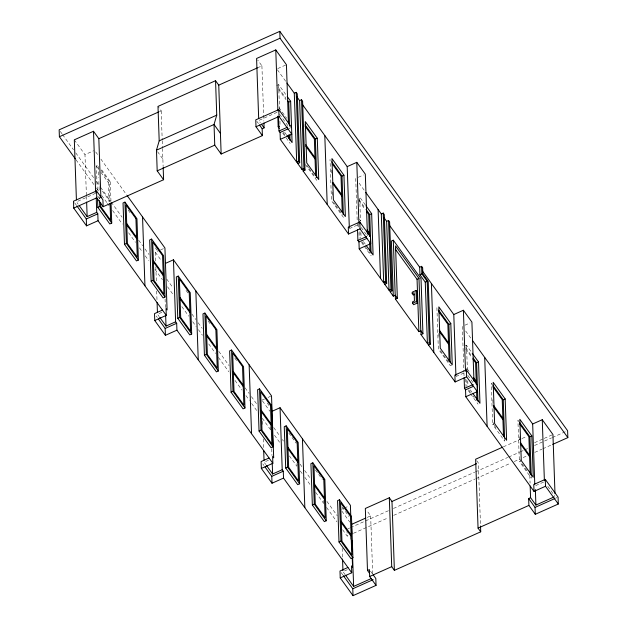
<?xml version="1.0" encoding="UTF-8"?>
<svg xmlns="http://www.w3.org/2000/svg" width="627" height="627" viewBox="0 0 627 627"><rect width="100%" height="100%" fill="white"/><g stroke="black" fill="none" stroke-linecap="round" stroke-linejoin="round"><path stroke-width="0.47" stroke-dasharray="3.13 2.35" d="M159.407 111.63L161.186 110.838L157.988 106.402M257.509 67.841L261.914 65.874L257.65 59.957M86.401 195.318L84.974 154.626L93.697 150.739M277.706 68.602L285.559 65.098M97.224 190.005L96.386 165.975L98.298 165.12L98.737 177.613M276.734 85.476L278.647 84.614L286.077 94.92M109.043 201.839L108.377 182.614L110.297 181.759L101.159 169.078M95.665 193.273L76.478 201.839L78.163 204.175M277.063 112.304L258.747 120.478L260.346 122.696M288.922 128.519L290.693 127.728M155.637 260.973L155.331 252.258L159.689 250.306M160.567 249.922L164.055 248.363M358.338 177.284L363.566 174.949M161.86 312.309L157.495 314.252L159.203 316.619M349.357 228.62L358.95 224.333M261.929 400.175L264.547 399.007M268.035 397.447L270.652 396.28M464.936 325.201L470.164 322.866M465.25 345.892L466.527 345.32L471.669 352.452M451.612 365.126L450.327 365.698L438.336 349.051L436.894 307.724M268.458 460.226L264.092 462.177L265.801 464.544M455.954 376.537L465.547 372.25M504.625 439.213L504.696 441.134L492.704 424.495L493.982 423.923M341.684 509.242L343.431 508.466M344.301 508.074L348.659 506.13M503.371 446.847L521.256 438.869M522.15 438.469L526.617 436.47M367.171 517.416L370.659 515.864L366.928 510.684M534.612 442.678L543.335 438.79M544.205 438.398L552.05 434.895M347.86 528.82L349.647 528.02M350.54 527.62L388.952 510.472M393.419 508.481L474.71 472.194M475.603 471.802L507.76 457.444M508.654 457.044L519.368 452.263M520.261 451.863L523.835 450.264M524.728 449.872L528.302 448.274M534.557 445.483L551.525 437.905M552.418 437.505L565.82 431.525M342.632 529.752L347.209 536.101L348.996 535.309M353.463 533.311L388.301 517.761M393.662 515.37L474.945 479.083M475.838 478.691L510.676 463.134M514.25 461.543L519.611 459.152M523.184 457.553L526.758 455.962M534.8 452.373L541.94 449.183M542.833 448.783L551.768 444.794M531.281 476.191L531.343 478.111L519.352 461.472L520.629 460.9M347.334 569.684L342.977 571.636L345.218 574.747M535.709 485.604L543.554 482.1M555.42 498.316L557.191 497.524M277.4 69.769L285.841 81.494M359.075 183.108L364.671 190.874M465.673 331.025L471.269 338.792M365.376 204.958L359.663 197.035L360.501 221.065M278.443 87.851L285.865 98.149M358.887 199.48L365.173 208.195M465.751 347.766L472.037 356.481M492.399 384.743L491.262 383.16L492.704 424.495M519.054 421.72L517.91 420.137L519.352 461.472M278.396 89.089L286.061 99.732M358.863 200.75L365.431 209.873M465.728 349.035L471.747 357.398M279.039 107.687L286.711 118.331M359.506 219.348L360.603 220.869M469.114 371.435L466.37 367.634L466.425 369.013M279.618 114.255L288.036 125.933M361.223 227.491L367.477 236.167L367.406 234.232M467.82 375.408L473.503 383.301M547.794 486.387L554.527 495.73M284.658 132.289L286.374 134.664M363.394 241.536L365.674 244.71M470.258 389.829L471.966 392.204M283.028 132.226L285.214 135.267M306.94 165.41L308.578 167.691M309.127 168.451L315.702 177.566M333.588 202.388L335.233 204.668M335.774 205.429L342.35 214.552M361.85 241.607L365.682 246.928M366.231 247.689L370.063 253.01M440.452 350.673L449.214 362.837M468.714 389.892L470.908 392.933M473.095 395.974L474.192 397.494M494.272 425.357L495.91 427.638M522.017 463.855L527.495 471.457M282.746 133.143L285.598 137.109M286.171 137.901L290.168 143.45M305.396 164.58L316.815 180.427M343.463 217.404L331.471 200.765L330.029 159.43M361.473 242.398L363.754 245.565M364.326 246.356L371.184 255.863M468.338 390.684L470.054 393.058M470.618 393.85L478.048 404.156M256.827 121.34L258.426 123.558M476.716 460.704L478.315 462.922L480.478 525.018M157.542 151.663L162.871 159.062M95.712 151.93L97.992 155.104M100.853 159.062L126.552 194.723M101.057 170.254L109.278 181.658L109.976 201.635L101.754 190.232M96.386 165.975L98.666 169.141M100.955 172.315L108.377 182.614M128.174 210.084L131.027 214.05M155.394 247.861L157.675 251.027M186.039 290.387L188.327 293.554M208.117 321.024L210.978 324.99M234.772 358.001L237.625 361.967M267.321 403.169L269.03 405.551M288.828 433.022L296.257 443.32M315.483 469.999L322.333 479.506M342.13 506.977L348.98 516.491M74.315 139.837L84.974 154.626M155.331 252.258L161.586 260.934M262.501 400.966L269.892 411.218M341.934 511.193L349.788 522.087M60.294 131.419L62.01 133.802M62.582 134.601L73.461 149.688M75.749 152.863L94.058 178.272M96.346 181.446L99.779 186.211M100.61 187.332L110.65 201.298M111.222 202.09L122.093 217.177M138.685 240.204L142.697 245.76M144.986 248.935L148.991 254.491M166.727 279.109L173.021 287.84M191.901 314.041L195.906 319.598M198.195 322.78L202.2 328.336M218.799 351.363L229.098 365.651M245.118 387.886L249.123 393.442M251.411 396.617L257.133 404.556M273.725 427.583L280.018 436.314M282.307 439.496L283.451 441.079M300.051 464.105L302.339 467.28M304.628 470.462L310.349 478.401M326.941 501.428L337.24 515.715M75.985 159.752L94.301 185.161M96.589 188.335L99.45 192.301M101.739 195.483L106.888 202.623M107.46 203.422L109.176 205.805M112.609 210.562L122.336 224.066M128.629 232.797L135.495 242.328M139.5 247.884L142.36 251.85M145.221 255.824L148.654 260.589M154.947 269.32L162.385 279.642M167.542 286.79L173.264 294.729M181.846 306.642L188.711 316.165M192.716 321.722L196.149 326.487M198.438 329.669L202.443 335.226M208.736 343.957L215.602 353.487M218.462 357.453L228.761 371.748M235.054 380.479L241.928 390.01M245.933 395.566L249.366 400.332M251.654 403.506L256.804 410.654M270.535 429.707L262.525 418.593L262.776 424.393M274.54 435.263L279.689 442.411M289.415 455.907L296.853 466.229M300.286 470.995L302.575 474.169M304.863 477.351L310.584 485.29M315.734 492.43L323.751 503.552M326.612 507.517L336.911 521.813M370.479 571.087L372.61 574.05M97.796 196.235L100.461 199.927M74.613 202.756L76.275 205.076M156.194 315.969L157.314 317.528M262.791 463.886L263.912 465.446M341.104 572.553L342.773 574.873M529.791 475.391L530.066 483.143M519.501 436.698L519.642 440.616M520.3 459.615L520.371 461.574M492.853 399.72L492.987 403.639M493.653 422.637L493.723 424.597M466.527 345.32L467.366 369.358M467.773 380.887L467.969 386.655M466.801 379.782L467.005 385.66M465.751 378.865L466.057 387.51M462.318 326.369L463.909 371.897M463.941 372.869L464.043 375.777M438.806 333.493L438.908 336.433M360.909 232.601L361.074 237.406M370.659 515.864L372.751 575.923M359.937 231.496L360.172 238.346M358.652 223.847L358.785 227.687M358.957 232.499L359.153 238.26M355.721 178.452L357.241 222.044M357.272 223.016L357.445 227.86M350.227 536.508L350.328 539.392M346.997 530.074L347.209 536.101M331.417 170.121L331.518 173.06M332.185 192.058L332.318 195.969M342.162 548.382L342.467 557.105M323.61 500.487L323.673 502.407M296.963 463.51L297.026 465.43M278.647 84.614L279.485 108.651M279.924 121.144L280.057 124.992M261.914 65.874L263.842 121.097M271.742 448.822L271.977 455.602M270.308 426.525L270.409 429.409M263.285 438.924L263.622 448.611M161.186 110.838L162.197 139.774M162.228 140.738L162.464 147.486M162.503 148.45L163.13 166.57M165.073 298.961L165.379 307.685M155.841 266.788L156.342 281.319M156.687 291.006L157.024 300.694M110.297 181.759L110.963 200.985M98.87 181.462L99.238 192.034M99.411 196.839L99.474 198.759M86.432 196.282L86.565 200.162"/><path stroke-width="0.94" d="M96.229 197.819L96.73 212.349L97.796 213.831L98.039 220.712L86.526 225.853L73.735 208.101L73.5 201.212L96.519 190.937L96.762 197.826L103.157 206.698L163.592 179.73L157.197 170.85L156.476 150.182L159.195 140.848L157.988 106.402L215.547 80.711L218.745 85.147L221.151 154.03L262.399 135.62L262.157 128.731L259.492 125.032M215.547 80.711L216.746 115.149L214.034 124.491L214.755 145.158L221.151 154.03M552.661 444.394L567.85 437.622L567.607 430.733L279.791 31.35L59.15 129.836L59.393 136.725L75.412 158.952M59.393 136.725L280.034 38.239L279.791 31.35M100.892 197.764L98.831 138.669L93.501 131.27L74.315 139.837L76.416 199.903M288.475 123.95L286.429 64.706L275.77 49.917L256.584 58.483L258.677 118.542M98.831 138.669L158.513 112.029M218.745 85.147L257.509 67.841M159.195 140.848L216.746 115.149M156.476 150.182L214.034 124.491L220.43 133.371M296.21 92.357L298.617 161.241L296.696 162.103L294.29 93.211L296.21 92.357L297.276 93.838L299.682 162.722L297.762 163.576L302.026 169.494L303.946 168.639L301.54 99.748L299.62 100.61L302.026 169.494M289.564 126.145L288.726 102.115L290.638 101.26L287.213 96.503M291.579 127.328L278.788 109.584L255.761 119.859L256.004 126.748L262.399 135.62M73.735 208.101L96.762 197.826M157.197 170.85L214.755 145.158M256.004 126.748L279.031 116.473L278.788 109.584M262.157 128.731L264.077 127.877L263.912 123.033M111.034 202.905L111.739 223.094L109.819 223.949L97.828 207.31L99.748 206.448L99.544 200.687M279.313 128.394L278.176 126.803L279.454 126.239M79.284 205.727L87.145 216.628L96.73 212.349M296.696 162.103L280.308 139.359L280.065 132.469L278.999 130.988L287.722 127.101M86.526 225.853L86.291 218.964L97.796 213.831M280.065 132.469L288.036 128.911M124.953 202.098L123.033 202.952L124.475 244.287L136.467 260.926L138.387 260.072L136.945 218.737L124.953 202.098L126.395 243.433L138.387 260.072M280.308 139.359L291.821 134.217L279.031 116.473M316.713 177.543L315.373 139.092L317.293 138.238L305.302 121.599L306.744 162.934L318.735 179.573L317.293 138.238M124.475 244.287L126.395 243.433M348.534 234.028L348.291 227.139L359.804 221.997L360.039 228.886L348.534 234.028L303.092 170.975L305.012 170.121L302.606 101.229L301.54 99.748M151.601 239.075L149.681 239.937L151.123 281.264L163.114 297.911L165.034 297.049L163.592 255.722L151.601 239.075L153.043 280.41L165.034 297.049M349.325 227.648L347.193 166.617L356.787 162.338L365.314 174.165L367.375 233.26M343.369 214.52L342.021 176.077L343.941 175.215L331.949 158.576L333.392 199.911L345.383 216.55L343.941 175.215M165.606 263.309L173.452 259.805L271.522 395.896L273.685 457.89L272.62 456.417L272.863 463.298L261.349 468.44L272.008 483.229L283.522 478.095L283.279 471.206L282.213 469.725L280.05 407.722L272.204 411.226M151.123 281.264L153.043 280.41M178.248 276.06L176.328 276.915L177.778 318.25L189.769 334.889L191.682 334.034L190.24 292.699L178.248 276.06L179.69 317.387L191.682 334.034M371.082 252.979L369.734 214.536L371.654 213.674L365.949 205.75M162.479 310.075L154.508 313.633L154.751 320.522L165.41 335.312L176.924 330.178L176.681 323.289L175.615 321.808L173.452 259.805M383.222 213.094L385.629 281.985L383.708 282.84L381.302 213.948L383.222 213.094L384.288 214.575L386.694 283.459L384.774 284.321L389.038 290.238L390.958 289.376L388.552 220.492L386.632 221.347L389.038 290.238M154.751 320.522L166.265 315.381L166.022 308.492L167.088 309.973L164.925 247.971L127.116 195.514M177.778 318.25L179.69 317.387M159.767 317.411L166.022 326.087L175.615 321.808M383.708 282.84L359.193 248.817L358.95 241.928L357.884 240.447L366.607 236.559M165.41 335.312L165.167 328.423L176.681 323.289M358.95 241.928L366.92 238.37M204.896 313.038L202.983 313.892L204.426 355.227L216.417 371.866L218.337 371.012L216.895 329.677L204.896 313.038L206.346 354.373L218.337 371.012M359.193 248.817L370.698 243.676L370.463 236.794L359.804 221.997M393.294 240.188L391.373 241.042L393.301 296.156L395.222 295.293L393.294 240.188L421.015 278.647L422.935 333.752L421.015 334.614L455.131 381.945L466.637 376.803L466.402 369.914L454.888 375.056L455.131 381.945M204.426 355.227L206.346 354.373M231.551 350.015L229.631 350.869L231.073 392.204L243.064 408.843L244.985 407.989L243.542 366.654L231.551 350.015L232.993 391.35L244.985 407.989M421.595 266.342L421.861 273.921L427.191 281.319L429.33 342.632L427.41 343.486L425.271 282.174L419.941 274.783L419.675 267.204L421.595 266.342L422.661 267.823L422.88 274.023L428.21 281.421L430.396 344.105L428.476 344.968M419.941 274.783L421.861 273.921M418.883 331.652L417.057 279.297L418.977 278.443L395.527 245.902L397.353 298.256L395.433 299.11L418.883 331.652L420.803 330.797L418.977 278.443M393.301 296.156L390.104 291.712L392.024 290.857L389.618 221.966L388.552 220.492M425.271 282.174L427.191 281.319M412.229 293.577L414.149 292.723L414.439 300.984L412.519 301.846L412.566 303.217L413.632 304.698L417.472 302.99L417.088 291.963L416.022 290.481L412.182 292.198L412.229 293.577L413.295 295.058L414.572 294.486M412.566 303.217L416.406 301.509L416.022 290.481M231.073 392.204L232.993 391.35M259.531 388.842L257.611 389.704L259.053 431.031L271.044 447.678L272.964 446.816L271.522 405.489L259.531 388.842L260.973 430.177L272.964 446.816M455.923 375.565L453.791 314.535L463.384 310.255L471.912 322.09L473.973 381.177M450.233 362.814L448.885 324.363L450.805 323.508L438.814 306.862L440.256 348.197L452.247 364.836L450.805 323.508M259.053 431.031L260.973 430.177M286.178 425.827L284.258 426.681L285.708 468.016L297.7 484.655L299.62 483.801L298.17 442.466L286.178 425.827L287.621 467.154L299.62 483.801M477.946 401.272L476.606 362.821L478.519 361.967L472.241 353.244M269.077 457.992L261.106 461.55L261.349 468.44M285.708 468.016L287.621 467.154M266.365 465.328L272.62 474.004L282.213 469.725M534.008 491.403L533.773 484.514L545.278 479.381L545.521 486.262L534.008 491.403L465.79 396.734L465.547 389.845L464.482 388.372L473.205 384.476M272.008 483.229L271.773 476.34L283.279 471.206M465.547 389.845L473.518 386.287M312.834 462.804L310.914 463.659L312.356 504.994L324.347 521.633L326.267 520.778L324.825 479.443L312.834 462.804L314.276 504.139L326.267 520.778M465.79 396.734L477.304 391.601L477.061 384.712L466.402 369.914M504.594 438.249L503.254 399.799L505.174 398.944L493.175 382.305L494.625 423.633L506.616 440.279L505.174 398.944M312.356 504.994L314.276 504.139M339.481 499.782L337.561 500.644L339.003 541.971L350.995 558.618L352.915 557.756L351.473 516.421L339.481 499.782L340.923 541.117L352.915 557.756M534.768 484.06L532.668 423.993L542.261 419.714L552.928 434.503L554.989 493.598M480.517 525.99L480.721 531.814L394.383 570.351L391.977 501.459L389.312 497.76L365.329 508.466L367.493 570.468L369.624 573.423M502.478 447.247L475.65 459.223L478.056 528.114L480.721 531.814M531.241 475.227L529.901 436.784L531.821 435.922L519.83 419.283L521.272 460.618L533.263 477.257L531.821 435.922M391.977 501.459L476.528 463.714M365.423 518.2L351.473 524.423L351.81 534.11M339.003 541.971L340.923 541.117M347.961 567.451L339.991 571.009L340.234 577.898L353.025 595.65L376.051 585.375L375.808 578.486L373.143 574.787M340.234 577.898L351.747 572.764L351.504 565.875L352.57 567.349L352.233 557.662M367.493 570.468L369.413 569.606L369.648 576.495L376.051 585.375M545.278 479.381L558.077 497.125L558.312 504.014L535.293 514.289L528.898 505.417L528.655 498.528L530.575 497.673L530.168 486.05M369.648 576.495L391.718 566.651L389.312 497.76M478.056 528.114L528.898 505.417M345.783 575.523L353.636 586.425L371.082 578.643M530.575 497.673L535.905 505.072L554.221 496.897M353.025 595.65L352.782 588.761L373.151 579.669M535.293 514.289L535.05 507.408L554.534 498.708M280.034 38.239L567.85 437.622M286.97 83.054L294.29 93.211M296.955 96.911L299.62 100.61M302.371 104.419L347.193 166.617M365.792 192.426L381.302 213.948M383.967 217.647L386.632 221.347M389.414 225.203L419.675 267.204M422.426 271.013L453.791 314.535M472.39 340.343L532.668 423.993M395.323 249.138L417.057 279.297M287.581 100.532L288.726 102.115M305.09 124.828L315.373 139.092M331.746 161.813L342.021 176.077M366.309 209.779L369.734 214.536M438.61 310.099L448.885 324.363M473.173 358.064L476.606 362.821M492.971 385.534L503.254 399.799M519.626 422.52L529.901 436.784M305.043 126.074L314.354 138.99L315.632 175.615M332.239 163.812L341.002 175.975L342.279 212.592M366.529 211.393L368.723 214.434L369.483 236.363M438.555 311.337L447.866 324.261L449.151 360.878M472.844 358.918L475.587 362.719L476.348 384.657M492.924 386.773L502.235 399.697L503.512 436.321M519.571 423.758L528.882 436.682L530.199 474.278M305.694 144.672L315.005 157.596M332.89 182.41L341.652 194.574M367.179 229.991L369.366 233.032M439.206 329.935L448.517 342.859M473.495 377.517L476.238 381.318M493.574 405.379L502.885 418.295M520.222 442.356L529.533 455.28M305.741 146.052L315.052 158.968M332.388 183.029L341.699 195.953M367.226 231.371L369.421 234.412M439.253 331.315L448.564 344.239M473.542 378.896L476.285 382.697M493.621 406.751L502.932 419.675M520.269 443.736L529.58 456.66M416.406 301.509L417.472 302.99M360.039 228.886L370.698 243.676M466.637 376.803L477.304 391.601M545.521 486.262L558.312 504.014M286.947 135.456L292.088 142.588L290.638 101.26M366.246 245.502L373.096 255.009L371.654 213.674M473.111 393.787L479.961 403.294L478.519 361.967M298.617 161.241L299.682 162.722M303.946 168.639L305.012 170.121M385.629 281.985L386.694 283.459M390.958 289.376L392.024 290.857M395.222 295.293L397.353 298.256M420.803 330.797L422.935 333.752M429.33 342.632L430.396 344.105M261.412 124.177L264.077 127.877M528.655 498.528L535.05 507.408M280.05 407.722L350.407 505.354L350.775 516.005M391.718 566.651L394.383 570.351M126.717 223.557L136.576 237.233M153.364 260.534L163.224 274.218M180.012 297.512L189.871 311.196M206.659 334.497L216.527 348.173M233.315 371.474L243.174 385.158M261.294 410.301L271.154 423.985M287.942 447.278L297.801 460.963M314.597 484.263L324.457 497.94M341.245 521.241L351.104 534.925M126.764 224.928L136.623 238.613M153.411 261.914L163.271 275.598M180.059 298.891L189.918 312.575M206.714 335.868L216.574 349.552M233.362 372.853L243.221 386.53M261.341 411.68L271.201 425.365M287.989 448.658L297.856 462.342M314.644 485.635L324.504 499.319M341.292 522.62L351.151 536.304M96.519 190.937L102.914 199.817L103.157 206.698M99.748 206.448L111.739 223.094M98.039 220.712L166.265 315.381M176.924 330.178L272.863 463.298M283.522 478.095L351.747 572.764M76.831 205.844L86.291 218.964M158.435 319.08L165.167 328.423M265.041 466.997L271.773 476.34M343.33 575.641L352.782 588.761M542.261 419.714L544.393 480.744M535.364 489.569L535.905 505.072M484.702 357.429L487.108 426.321M476.591 391.507L476.896 400.316M463.384 310.255L465.516 371.286M464.113 377.713L464.482 388.372M431.4 283.475L433.806 352.358M420.882 330.742L421.015 334.614M395.3 295.231L395.433 299.11M390.033 289.776L390.104 291.712M384.672 281.405L384.774 284.321M378.105 209.512L380.511 278.404M369.726 243.221L370.001 251.051M356.787 162.338L358.918 223.369M357.515 229.795L357.884 240.447M352.045 540.897L352.421 551.548M352.625 557.364L353.636 586.425M342.538 559.041L342.945 570.664M324.802 135.557L327.208 204.441M303.021 169.039L303.092 170.975M297.692 161.641L297.762 163.576M302.433 438.79L304.84 507.674M289.862 134.797L290.066 140.566M288.851 134.719L288.984 138.63M278.49 116.457L278.999 130.988M275.77 49.917L277.902 110.948M277.808 116.23L278.176 126.803M272.251 463.353L272.62 474.004M263.685 450.547L264.03 460.234M249.138 364.828L251.545 433.719M195.836 290.873L198.242 359.757M163.169 167.511L163.592 179.73M165.653 315.436L166.022 326.087M157.087 302.629L157.432 312.317M142.541 216.911L144.947 285.802M110.038 203.595L110.626 220.234L100.759 206.549L100.626 202.639M97.522 198.657L97.828 207.31M93.501 131.27L95.633 192.309M86.636 202.098L87.145 216.628M135.926 218.635L126.066 204.958L127.414 243.535L137.274 257.211L135.926 218.635M162.573 255.62L152.714 241.936L154.062 280.512L163.921 294.196L162.573 255.62M189.221 292.597L179.361 278.913L180.709 317.489L190.569 331.174L189.221 292.597M215.876 329.575L206.017 315.89L207.365 354.474L217.224 368.151L215.876 329.575M242.524 366.552L232.664 352.876L234.012 391.452L243.872 405.136L242.524 366.552M270.503 405.387L260.644 391.703L261.992 430.279L271.852 443.963L270.503 405.387M297.159 442.364L287.291 428.68L288.639 467.256L298.499 480.94L297.159 442.364M323.806 479.341L313.947 465.657L315.295 504.241L325.154 517.918L323.806 479.341M350.454 516.327L340.594 502.642L341.942 541.219L351.802 554.903L350.454 516.327"/></g></svg>
